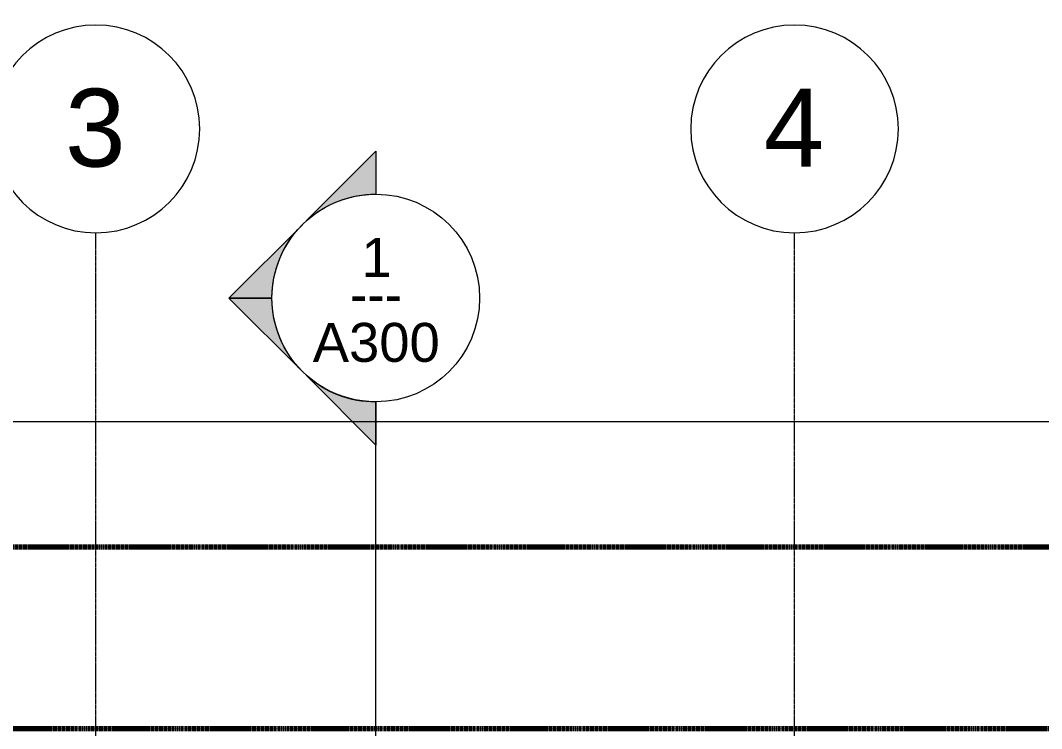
# Model space of a CAD drawing. Header units: inches. Extents: x -4414 to -113, y 9396 to 12816.
# Drawn here: x -2849.1 to -2377, y 12184.6 to 12511.9 of the extents above; entities that cross this region are included whole.
import ezdxf

# ---------------------------------------------------------------- set-up
doc = ezdxf.new("R2010")
doc.units = ezdxf.units.IN
doc.header["$MEASUREMENT"] = 0
doc.linetypes.add('Double Dash 3_8_', pattern=[1, 0.375, -0.125, 0.125, -0.125, 0.125, -0.125])
doc.linetypes.add('Grid Line 1_2_', pattern=[0.875, 0.5, -0.125, 0.125, -0.125])
for name, color, linetype, lineweight in [('A-ANNO-DIMS', 211, 'Continuous', 9), ('A-ANNO-DIMS-192', 211, 'Continuous', 9), ('C-PROP-LINE', 91, 'Double Dash 3_8_', 70), ('G-ANNO-SYMB', 111, 'Continuous', 9), ('S-GRID-1', 1, 'Grid Line 1_2_', 9), ('S-GRID-IDEN', 1, 'Continuous', 9)]:
    doc.layers.add(name, color=color, linetype=linetype, lineweight=lineweight)
doc.styles.add('Arial', font='arial.ttf', dxfattribs={"height": 18})
doc.styles.add('Arial_1', font='arial.ttf', dxfattribs={"height": 36})
doc.styles.add('Century Gothic', font='ufonts.com_century-gothic.ttf', dxfattribs={"height": 18})
doc.dimstyles.new('OD__1_8__Tol__', dxfattribs={"dimscale": 12, "dimtxt": 18.795029, "dimasz": 2, "dimexe": 1.5, "dimexo": 1, "dimgap": 0.25, "dimtad": 1, "dimdec": 3, "dimrnd": 0.125, "dimzin": 3, "dimdsep": 46, "dimlunit": 4, "dimtxsty": 'Century Gothic', "dimblk1": 'OBLIQUE', "dimblk2": 'OBLIQUE', "dimsah": 1, "dimcen": 0.09, "dimdle": 1.5, "dimazin": 0, "dimtfac": 1, "dimtdec": 4, "dimtix": 1, "dimtmove": 0, "dimatfit": 3, "dimfxl": 1, "dimtvp": 1, "dimtfill": 1, "dimfrac": 2, "dimtolj": 1, "dimtzin": 0, "dimarcsym": 2})

# ---------------------------------------------------------------- blocks, each defined once
blk = doc.blocks.new('Family - ___-1749192-FLOOR PLAN - 3RD FLOOR')
at = {"layer": 'C-PROP-LINE'}
for p, q in [((-3990.83, 12268.59), (-614.54, 12268.59)), ((-3930.69, 12184.59), (-697.71, 12184.59))]:
    blk.add_line(p, q, dxfattribs=at)
blk = doc.blocks.new('Section - Section Head - Filled-22785-FLOOR PLAN - 3RD FLOOR')
at = {"layer": 'G-ANNO-SYMB'}
h = blk.add_hatch(color=256, dxfattribs=at)
edge = h.paths.add_edge_path(flags=0)
edge.add_line((-0.4268, 0.1768), (-0.25, 0.3536))
edge.add_line((-0.25, 0.3536), (-0.25, 0.25))
edge.add_arc((-0.25, 0), 0.25, 90, 135)
h = blk.add_hatch(color=256, dxfattribs=at)
edge = h.paths.add_edge_path(flags=0)
edge.add_arc((-0.25, 0), 0.25, 45, 90)
edge.add_line((-0.25, 0.25), (-0.25, 0.3536))
edge.add_line((-0.25, 0.3536), (-0.0732, 0.1768))
h = blk.add_hatch(color=256, dxfattribs=at)
edge = h.paths.add_edge_path(flags=0)
edge.add_arc((-0.25, 0), 0.2503, 137.9216, 180)
edge.add_line((-0.5003, 0), (-0.6036, 0))
edge.add_line((-0.6036, 0), (-0.4358, 0.1678))
h = blk.add_hatch(color=256, dxfattribs=at)
edge = h.paths.add_edge_path(flags=0)
edge.add_line((-0.0642, 0.1678), (0.1036, 0))
edge.add_line((0.1036, 0), (0.0003, 0))
edge.add_arc((-0.25, 0), 0.2503, 0, 42.0784)
for p, q in [((-0.25, 0.3536), (-0.4268, 0.1768)), ((-0.25, 0.25), (-0.25, 0.3536)), ((-0.0732, 0.1768), (-0.25, 0.3536)), ((-0.25, 0.3536), (-0.25, 0.25)), ((-0.4358, 0.1678), (-0.6036, 0)), ((0.1036, 0), (-0.0642, 0.1678)), ((-0.6036, 0), (-0.5003, 0)), ((0.0003, 0), (0.1036, 0))]:
    blk.add_line(p, q, dxfattribs=at)
for centre, radius, start, end in [((-0.2503, 0), 0.25, 360, 180), ((-0.25, 0), 0.25, 90, 135), ((-0.25, 0), 0.25, 45, 90), ((-0.25, 0), 0.2503, 137.9216, 180), ((-0.25, 0), 0.2503, 0, 42.0784), ((-0.2503, 0), 0.25, 180, 360)]:
    blk.add_arc(centre, radius, start, end, dxfattribs=at)
blk = doc.blocks.new('Grid - Grid Head - Circle-50561-FLOOR PLAN - 3RD FLOOR')
at = {"layer": 'S-GRID-IDEN'}
for start, end in [(360, 180), (180, 360)]:
    blk.add_arc((0, 0), 0.25, start, end, dxfattribs=at)
blk = doc.blocks.new('DIMBLOCK20-FLOOR PLAN - 3RD FLOOR')
at = {"layer": 'A-ANNO-DIMS-192'}
for p, q in [((-3990.83, 12280.59), (-3990.83, 12344.43)), ((-614.54, 12280.59), (-614.54, 12344.43)), ((-596.54, 12326.43), (-4008.83, 12326.43)), ((-3990.83, 12326.43), (-3990.83, 12280.59)), ((-614.54, 12326.43), (-614.54, 12280.59))]:
    blk.add_line(p, q, dxfattribs=at)
at = {"layer": 'A-ANNO-DIMS-192', "lineweight": 50}
for p, q in [((-3990.83, 12326.43), (-3978.83, 12338.43)), ((-614.54, 12326.43), (-602.54, 12338.43)), ((-3990.83, 12326.43), (-4002.83, 12314.43)), ((-614.54, 12326.43), (-626.54, 12314.43))]:
    blk.add_line(p, q, dxfattribs=at)
at = {"layer": 'A-ANNO-DIMS-192', "color": 0, "insert": (-2371.15, 12352.5), "char_height": 18, "width": 164.3223, "attachment_point": 1, "line_spacing_factor": 0.984502, "style": 'Century Gothic', "bg_fill": 3, "box_fill_scale": 1.25, "bg_fill_color": 256, "bg_fill_true_color": 13158600, "bg_fill_transparency": 0}
blk.add_mtext('281\' - 4 1/4"', dxfattribs=at)
blk = doc.blocks.new('_Oblique')
at = {"color": 0, "linetype": 'ByBlock', "lineweight": -2}
blk.add_line((-0.5, -0.5), (0.5, 0.5), dxfattribs=at)

msp = doc.modelspace()

# ---------------------------------------------------------------- linework, layer by layer
at = {"layer": 'G-ANNO-SYMB'}
msp.add_line((-2684.8385, 9673.6146), (-2684.8385, 12335.5335), dxfattribs=at)
at = {"layer": 'S-GRID-1'}
for p, q in [((-2814.2237, 9836.1797), (-2814.2237, 12413.7371)), ((-2491.2237, 9836.1797), (-2491.2237, 12413.7371))]:
    msp.add_line(p, q, dxfattribs=at)

# ---------------------------------------------------------------- block references
at = {"layer": 'C-PROP-LINE'}
msp.add_blockref('Family - ___-1749192-FLOOR PLAN - 3RD FLOOR', (0, 0), dxfattribs=at)
at = {"layer": 'G-ANNO-SYMB', "extrusion": (0, 0, -1), "xscale": 191.9999999999999, "yscale": 191.9999999999999, "zscale": 191.9999999999999, "rotation": 270.0000000000002}
msp.add_blockref('Section - Section Head - Filled-22785-FLOOR PLAN - 3RD FLOOR', (2684.8385, 12335.5335), dxfattribs=at)
at = {"layer": 'S-GRID-IDEN', "xscale": 191.9999999999999, "yscale": 191.9999999999999, "zscale": 191.9999999999999}
for p in [(-2814.2237, 12461.7371), (-2491.2237, 12461.7371)]:
    msp.add_blockref('Grid - Grid Head - Circle-50561-FLOOR PLAN - 3RD FLOOR', p, dxfattribs=at)

# ---------------------------------------------------------------- texts
at = {"layer": 'G-ANNO-SYMB', "char_height": 18, "attachment_point": 1}
for s, insert, width, style in [('1', (-2691.4805, 12411.3507), 16.968, 'Arial'), ('---', (-2696.7831, 12394.3373), 30.906, 'Century Gothic'), ('A300', (-2713.9687, 12372.0782), 71.508, 'Arial')]:
    msp.add_mtext(s, dxfattribs=dict(at, insert=insert, width=width, style=style))
at = {"layer": 'S-GRID-IDEN', "char_height": 36, "width": 33.936, "attachment_point": 1, "style": 'Arial_1'}
for s, insert in [('3', (-2828.4818, 12480.313)), ('4', (-2505.4818, 12480.313))]:
    msp.add_mtext(s, dxfattribs=dict(at, insert=insert))

# ---------------------------------------------------------------- next in the draw order: dimensions: what is measured, and where the dimension line sits
at = {"layer": 'A-ANNO-DIMS'}
dim = msp.add_linear_dim(base=(-3990.8312, 12326.4328), p1=(-614.5415, 12268.5894), p2=(-3990.8312, 12268.5894), dimstyle='OD__1_8__Tol__', override={"dimpost": '<>', "dimfxl": 3376.289709}, dxfattribs=at)
dim.commit()
dim.dimension.update_dxf_attribs({"geometry": 'DIMBLOCK20-FLOOR PLAN - 3RD FLOOR', "text_midpoint": (-2302.6863, 12339.8828)})

doc.saveas('drawing.dxf')
